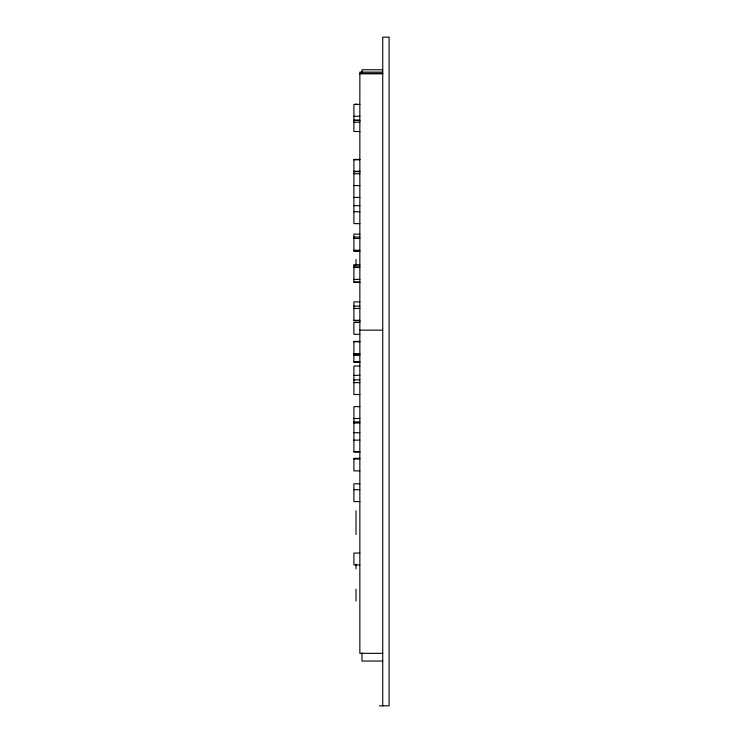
<?xml version="1.0" encoding="UTF-8"?>
<svg xmlns="http://www.w3.org/2000/svg" width="743" height="743" viewBox="0 0 743 743"><rect width="100%" height="100%" fill="white"/><g stroke="black" fill="none" stroke-linecap="round" stroke-linejoin="round"><path stroke-width="1.11" d="M382.729 69.758L361.971 69.758L361.971 72.08M382.729 72.108L359.853 72.108L359.853 653.348L382.729 653.348M359.853 73.399L382.729 73.399M359.853 73.817L382.729 73.817M359.853 104.392L353.909 104.392L353.909 131.511L359.853 131.511M353.909 116.261L359.853 116.261M353.909 122.168L359.853 122.168M359.853 159.411L353.909 159.411L353.909 223.624L359.853 223.624M353.909 159.801L359.853 159.801M353.909 171.28L359.853 171.28M353.909 171.67L359.853 171.67M353.909 173.723L359.853 173.723M353.909 185.592L359.853 185.592M353.909 197.434L359.853 197.434M353.909 205.653L359.853 205.653M353.909 211.755L359.853 211.755M359.853 234.156L353.909 234.156L353.909 251.422L359.853 251.422M353.909 237.017L359.853 237.017M353.909 238.429L359.853 238.429M353.909 250.298L359.853 250.298M359.853 264.694L353.909 264.694L353.909 282.266L359.853 282.266M353.909 266.105L359.853 266.105M353.909 267.508L359.853 267.508M353.909 279.377L359.853 279.377M353.909 282.117L359.853 282.117M359.853 301.862L353.909 301.862L353.909 320.809L359.853 320.809M353.909 306.135L359.853 306.135M353.909 308.484L359.853 308.456M353.909 320.326L359.853 320.326M359.853 322.443L353.909 322.443L353.909 334.313L359.853 334.313M359.853 330.143L382.729 330.143M359.853 341.409L353.909 341.409L353.909 362.157L359.853 362.157M353.909 341.761L359.853 341.761M353.909 353.631L359.853 353.631M353.909 354.606L359.853 354.606M353.909 355.21L359.853 355.21M353.909 361.832L359.853 361.832M359.853 366.03L353.909 366.03L353.909 394.514L359.853 394.514M353.909 375.336L359.853 375.336M353.909 379.877L359.853 379.877M353.909 382.645L359.853 382.645M359.853 406.635L353.909 406.635L353.909 452.004L359.853 452.004M353.909 418.504L359.853 418.504M353.909 421.903L359.853 421.903M353.909 423.027L359.853 423.027M353.909 432.714L359.853 432.714M353.909 440.135L359.853 440.135M353.909 451.679L359.853 451.679M359.853 458.32L353.909 458.32L353.909 470.895L359.853 470.895M353.909 459.025L359.853 459.025M359.853 483.786L353.909 483.786L353.909 501.562L359.853 501.562M353.909 489.693L359.853 489.693M359.853 553.052L353.909 553.052L353.909 564.921L359.853 564.921M382.729 661.029L361.971 661.029L361.971 652.911M379.385 705.85L389.1 705.85L389.1 37.15L382.729 37.15L382.729 705.85M356.027 103.797L356.027 104.419M356.027 259.511L356.027 265.102M356.027 510.803L356.027 534.496M356.027 564.151L356.027 568.878M356.027 589.199L356.027 601.068M359.853 120.282L353.909 120.282L359.853 120.329"/></g></svg>
